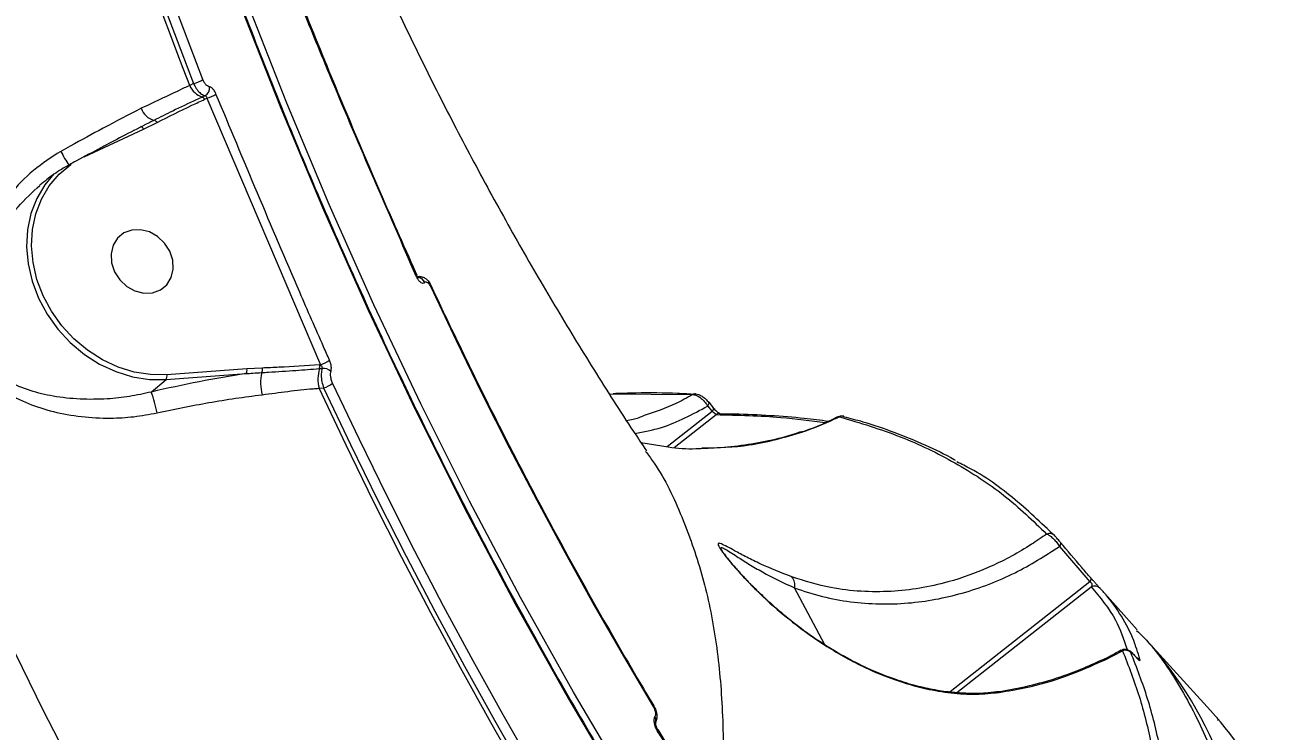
# Model space of a CAD drawing. Header units: millimetres. Extents: x -6028 to 5958, y -6064 to 4137.
# Drawn here: x 1142.1 to 1307, y 391.3 to 485.1 of the extents above; entities that cross this region are included whole.
import ezdxf

# ---------------------------------------------------------------- set-up
doc = ezdxf.new("R2010")
doc.units = ezdxf.units.MM
for name, color, linetype in [('DIKOM_ОБЪЕКТ', 7, 'Continuous'), ('DIKOM_РАЗМЕР_ЗОНА', 7, 'Continuous'), ('DIKOM_РАЗМЕР_ОБЪЕКТА', 7, 'Continuous')]:
    doc.layers.add(name, color=color, linetype=linetype)
doc.styles.add('style1', font='arial.ttf', dxfattribs={"width": 0.8})
doc.dimstyles.new('1-50', dxfattribs={"dimtxt": 300, "dimasz": 200, "dimexe": 100, "dimexo": 0, "dimgap": 100, "dimtad": 1, "dimtxsty": 'style1', "dimcen": 200, "dimclrd": 7, "dimclre": 7, "dimclrt": 7, "dimadec": 1, "dimazin": 2, "dimtfac": 1, "dimtmove": 0, "dimatfit": 2, "dimfxl": 0, "dimlwd": 25, "dimlwe": 18, "dimarcsym": 0})

# ---------------------------------------------------------------- blocks, each defined once
blk = doc.blocks.new('*D9')
at = {"layer": 'Defpoints', "color": 0, "transparency": 16777216}
for p in [(-6027.56, 1459.58), (4556.58, 1382.7), (4556.58, -5964.37)]:
    blk.add_point(p, dxfattribs=at)
at = {"layer": 'DIKOM_РАЗМЕР_ЗОНА', "color": 7, "lineweight": 18, "transparency": 16777216}
for p, q in [((-6027.56, 1459.58), (-6027.56, -6064.37)), ((4556.58, 1382.7), (4556.58, -6064.37))]:
    blk.add_line(p, q, dxfattribs=at)
at = {"layer": 'DIKOM_РАЗМЕР_ЗОНА', "color": 7, "lineweight": 25, "transparency": 16777216}
blk.add_line((-5827.56, -5964.37), (4356.58, -5964.37), dxfattribs=at)
at = {"layer": 'DIKOM_РАЗМЕР_ЗОНА', "color": 7, "transparency": 16777216}
for points in [[(-5827.56, -5931.03), (-5827.56, -5997.7), (-6027.56, -5964.37)], [(4356.58, -5931.03), (4356.58, -5997.7), (4556.58, -5964.37)]]:
    blk.add_solid(points, dxfattribs=at)
at = {"layer": 'DIKOM_РАЗМЕР_ЗОНА', "color": 7, "transparency": 16777216, "insert": (157.08, -5711.2), "char_height": 300, "attachment_point": 5, "style": 'style1'}
blk.add_mtext('10600', dxfattribs=at)
blk = doc.blocks.new('*D11')
at = {"layer": 'Defpoints', "color": 0, "transparency": 16777216}
for p in [(259.43, 2965.58), (1920.55, -3002.33), (4022.59, -3002.33)]:
    blk.add_point(p, dxfattribs=at)
at = {"layer": 'DIKOM_РАЗМЕР_ОБЪЕКТА', "color": 7, "lineweight": 18, "transparency": 16777216}
for p, q in [((259.43, 2965.58), (4122.59, 2965.58)), ((1920.55, -3002.33), (4122.59, -3002.33))]:
    blk.add_line(p, q, dxfattribs=at)
at = {"layer": 'DIKOM_РАЗМЕР_ОБЪЕКТА', "color": 7, "lineweight": 25, "transparency": 16777216}
blk.add_line((4022.59, 2765.58), (4022.59, -2802.33), dxfattribs=at)
at = {"layer": 'DIKOM_РАЗМЕР_ОБЪЕКТА', "color": 7, "transparency": 16777216}
for points in [[(3989.25, 2765.58), (4055.92, 2765.58), (4022.59, 2965.58)], [(3989.25, -2802.33), (4055.92, -2802.33), (4022.59, -3002.33)]]:
    blk.add_solid(points, dxfattribs=at)
at = {"layer": 'DIKOM_РАЗМЕР_ОБЪЕКТА', "color": 7, "transparency": 16777216, "insert": (3769.41, -24.42), "char_height": 300, "attachment_point": 5, "rotation": 90, "style": 'style1'}
blk.add_mtext('6000', dxfattribs=at)
blk = doc.blocks.new('*D12')
at = {"layer": 'Defpoints', "color": 0, "transparency": 16777216}
for p in [(3056.58, 1987.9), (-4027.97, 676.5), (3056.58, -3714.77)]:
    blk.add_point(p, dxfattribs=at)
at = {"layer": 'DIKOM_РАЗМЕР_ОБЪЕКТА', "color": 7, "lineweight": 18, "transparency": 16777216}
for p, q in [((3056.58, 1987.9), (3056.58, -3814.77)), ((-4027.97, 676.5), (-4027.97, -3814.77))]:
    blk.add_line(p, q, dxfattribs=at)
at = {"layer": 'DIKOM_РАЗМЕР_ОБЪЕКТА', "color": 7, "lineweight": 25, "transparency": 16777216}
blk.add_line((-3827.97, -3714.77), (2856.58, -3714.77), dxfattribs=at)
at = {"layer": 'DIKOM_РАЗМЕР_ОБЪЕКТА', "color": 7, "transparency": 16777216}
for points in [[(-3827.97, -3681.44), (-3827.97, -3748.11), (-4027.97, -3714.77)], [(2856.58, -3681.44), (2856.58, -3748.11), (3056.58, -3714.77)]]:
    blk.add_solid(points, dxfattribs=at)
at = {"layer": 'DIKOM_РАЗМЕР_ОБЪЕКТА', "color": 7, "transparency": 16777216, "insert": (20, -3461.6), "char_height": 300, "attachment_point": 5, "style": 'style1'}
blk.add_mtext('7100', dxfattribs=at)

msp = doc.modelspace()

# ---------------------------------------------------------------- linework, layer by layer
at = {"layer": 'DIKOM_ОБЪЕКТ', "color": 7, "linetype": 'Continuous', "lineweight": 15}
for p, q in [((1164.492, 477.273), (1163.97, 477.031)), ((1165.959, 475.188), (1166.245, 475.321)), ((1166.245, 475.321), (1181.325, 439.95)), ((1157.854, 471.232), (1159.64, 472.111)), ((1159.225, 472.392), (1158.822, 472.189)), ((1149.965, 467.561), (1157.854, 471.232)), ((1194.086, 451.867), (1194.084, 451.872)), ((1194.193, 451.666), (1194.452, 451.682)), ((1194.456, 451.653), (1194.237, 451.594)), ((1195.168, 450.879), (1195.178, 450.888)), ((1160.837, 437.998), (1171.458, 438.771)), ((1171.554, 439.409), (1160.933, 438.636)), ((1173.609, 439.517), (1171.554, 439.409)), ((1181.195, 439.436), (1181.555, 439.462)), ((1181.325, 439.95), (1181.212, 439.942)), ((1158.879, 436.335), (1160.837, 437.998)), ((1181.147, 436.827), (1181.755, 436.874)), ((1219.754, 436.087), (1230.722, 435.996)), ((1233.336, 433.733), (1227.373, 429.054)), ((1232.736, 434.469), (1233.336, 433.733)), ((1232.879, 434.966), (1233.477, 434.229)), ((1228.293, 428.987), (1233.839, 433.338)), ((1223.871, 429.626), (1227.494, 429.035)), ((1224.488, 428.458), (1224.604, 428.299)), ((1279.453, 415.842), (1283.482, 411.126)), ((1283.482, 411.126), (1264.904, 396.55)), ((1248.221, 402.86), (1244.264, 410.326)), ((1265.805, 396.467), (1283.634, 410.455)), ((1285.446, 409.607), (1289.746, 404.755)), ((1290.929, 403.451), (1299.462, 394.075)), ((1285.401, 400.752), (1287.799, 401.996)), ((1289.372, 401.391), (1289.398, 401.352)), ((1225.723, 393.266), (1225.715, 393.253)), ((1226.088, 391.498), (1226.083, 391.506))]:
    msp.add_line(p, q, dxfattribs=at)
at = {"layer": 'DIKOM_ОБЪЕКТ', "color": 7, "linetype": 'Continuous', "lineweight": 15, "flags": 128}
for points in [[(1148.369, 557.963), (1152.224, 543.673), (1156.387, 529.492), (1160.855, 515.428), (1165.625, 501.491), (1170.694, 487.689), (1176.059, 474.031), (1181.716, 460.527), (1187.661, 447.186), (1193.891, 434.016), (1200.401, 421.025), (1207.187, 408.223), (1214.245, 395.617), (1221.571, 383.217), (1229.158, 371.029), (1237.003, 359.063), (1245.1, 347.325), (1253.443, 335.824), (1262.028, 324.567), (1270.849, 313.562), (1279.9, 302.815), (1289.175, 292.334)], [(1289.643, 293.524), (1280.396, 303.974), (1271.372, 314.688), (1262.578, 325.66), (1254.019, 336.883), (1245.7, 348.35), (1237.628, 360.052), (1229.806, 371.983), (1222.242, 384.133), (1214.939, 396.497), (1207.902, 409.064), (1201.136, 421.828), (1194.646, 434.78), (1188.435, 447.91), (1182.507, 461.212), (1176.867, 474.675), (1171.519, 488.291), (1166.465, 502.052), (1161.709, 515.947), (1157.254, 529.969), (1153.104, 544.107), (1149.26, 558.354)], [(1163.97, 477.031), (1163.108, 479.259), (1162.252, 481.491), (1161.405, 483.727), (1160.565, 485.967), (1159.733, 488.21), (1158.908, 490.457), (1158.092, 492.707), (1157.282, 494.961)], [(1157.851, 495.08), (1158.655, 492.842), (1159.466, 490.607), (1160.285, 488.376), (1161.111, 486.148), (1161.945, 483.924), (1162.787, 481.703), (1163.636, 479.486), (1164.492, 477.273)], [(1165.723, 477.811), (1164.868, 480.019), (1164.021, 482.231), (1163.182, 484.447), (1162.349, 486.666), (1161.525, 488.889), (1160.708, 491.115), (1159.899, 493.345), (1159.097, 495.579)], [(1109.371, 476.213), (1114.55, 462.161), (1120.003, 448.245), (1125.73, 434.471), (1131.726, 420.847), (1137.988, 407.381), (1144.513, 394.08), (1151.297, 380.951), (1158.337, 368.002), (1165.628, 355.239), (1173.167, 342.67), (1180.949, 330.301), (1188.971, 318.14), (1197.227, 306.193), (1205.713, 294.466)], [(1159.64, 472.111), (1159.593, 472.183), (1159.541, 472.248), (1159.486, 472.303), (1159.43, 472.347), (1159.374, 472.379), (1159.32, 472.398), (1159.27, 472.402), (1159.225, 472.392)], [(1157.854, 471.232), (1157.803, 471.313), (1157.747, 471.385), (1157.687, 471.445), (1157.626, 471.49), (1157.566, 471.518), (1157.509, 471.529), (1157.458, 471.522), (1157.445, 471.517)], [(1145.945, 465.287), (1144.753, 463.855), (1143.677, 462.033), (1142.903, 460.024), (1142.448, 457.872), (1142.322, 455.624), (1142.528, 453.33), (1143.061, 451.039), (1143.909, 448.802), (1145.054, 446.668), (1146.471, 444.683), (1148.128, 442.892), (1149.991, 441.332), (1152.017, 440.039), (1154.162, 439.041), (1156.379, 438.359), (1158.621, 438.009), (1160.837, 437.998)], [(1160.933, 438.636), (1158.784, 438.647), (1156.611, 438.987), (1154.46, 439.648), (1152.38, 440.616), (1150.416, 441.869), (1148.61, 443.382), (1147.002, 445.119), (1145.628, 447.043), (1144.518, 449.113), (1143.696, 451.282), (1143.179, 453.503), (1142.98, 455.728), (1143.102, 457.908), (1143.543, 459.995), (1144.293, 461.943), (1145.336, 463.71), (1146.65, 465.257), (1148.204, 466.55), (1148.237, 466.573)], [(1161.327, 455.023), (1160.64, 456.099), (1159.712, 456.977), (1158.618, 457.588), (1157.447, 457.88), (1156.294, 457.832), (1155.251, 457.445), (1154.405, 456.753), (1153.822, 455.81), (1153.551, 454.694), (1153.613, 453.494), (1154.003, 452.308), (1154.69, 451.232), (1155.618, 450.354), (1156.712, 449.743), (1157.883, 449.45), (1159.037, 449.499), (1160.079, 449.886), (1160.926, 450.578), (1161.508, 451.521), (1161.779, 452.637), (1161.717, 453.837), (1161.327, 455.023)], [(1195.918, 450.363), (1199.324, 443.178), (1202.815, 436.049), (1206.393, 428.975), (1210.054, 421.959), (1213.8, 415.002), (1217.628, 408.105), (1221.539, 401.269), (1225.532, 394.497)], [(1213.797, 379.303), (1209.641, 386.36), (1205.569, 393.483), (1201.582, 400.668), (1197.68, 407.917), (1193.865, 415.225), (1190.138, 422.593), (1186.498, 430.019), (1182.947, 437.502)], [(1212.222, 378.205), (1208.034, 385.312), (1203.932, 392.485), (1199.915, 399.723), (1195.985, 407.024), (1192.142, 414.386), (1188.388, 421.808), (1184.723, 429.289), (1181.147, 436.827)], [(1181.755, 436.874), (1185.314, 429.375), (1188.962, 421.932), (1192.698, 414.548), (1196.521, 407.222), (1200.431, 399.958), (1204.427, 392.756), (1208.509, 385.618), (1212.674, 378.545)], [(1232.736, 434.469), (1232.809, 434.577), (1232.863, 434.678), (1232.897, 434.77), (1232.91, 434.85), (1232.902, 434.917), (1232.876, 434.965)], [(1233.336, 433.733), (1233.409, 433.841), (1233.463, 433.942), (1233.497, 434.034), (1233.51, 434.115), (1233.501, 434.182), (1233.48, 434.225)], [(1245.184, 431.028), (1245.191, 431.03), (1245.35, 431.031)], [(1279.453, 415.842), (1279.508, 415.925), (1279.553, 416.005), (1279.587, 416.08), (1279.609, 416.15), (1279.62, 416.213), (1279.618, 416.268), (1279.605, 416.315), (1279.58, 416.353)], [(1283.482, 411.126), (1283.536, 411.21), (1283.579, 411.292), (1283.612, 411.369), (1283.633, 411.44), (1283.642, 411.504), (1283.64, 411.561), (1283.626, 411.609), (1283.6, 411.648)], [(1285.088, 400.776), (1285.212, 400.801), (1285.401, 400.752)], [(1271.089, 396.561), (1271.22, 396.556), (1271.412, 396.456)], [(1225.532, 394.497), (1225.571, 394.566), (1225.587, 394.623), (1225.577, 394.667), (1225.577, 394.668)]]:
    msp.add_lwpolyline(points, dxfattribs=at)
at = {"layer": 'DIKOM_ОБЪЕКТ', "color": 7, "linetype": 'Continuous', "lineweight": 15}
for centre, radius, start, end in [((1166.515, 478.097), 2.759, 202.73992, 251.3363), ((1163.226, 481.848), 4.747, 285.47512, 301.74127), ((1165.521, 476.641), 1.098, 297.96765, 9.89481), ((1165.465, 474.97), 0.54, 23.79854, 71.94176), ((1165.137, 479.286), 4.117, 285.60396, 304.42809), ((1159.854, 474.731), 2.422, 197.59804, 254.95192), ((1158.416, 474.018), 12.898, 206.44865, 215.80105), ((1193.949, 451.874), 0.138, 296.6577, 356.90102), ((1194.174, 450.45), 1.095, 23.60172, 84.51079), ((1194.157, 450.434), 1.105, 23.7852, 78.43195), ((1195.841, 450.484), 0.143, 302.47197, 4.27695), ((1179.961, 444.232), 4.493, 287.67414, 304.92675), ((1170.846, 439.189), 0.742, 325.64207, 17.21813), ((1179.783, 437.567), 6.397, 167.85786, 194.41304), ((1172.767, 439.321), 0.865, 331.85081, 13.1183), ((1186.014, 438.042), 5.016, 163.8674, 194.01977), ((1180.248, 439.72), 0.989, 343.30324, 12.99739), ((1181.727, 438.08), 1.392, 43.95758, 97.10918), ((1160.224, 438.417), 0.742, 325.64654, 17.20514), ((1180.556, 440.595), 3.909, 287.85193, 307.7015), ((1139.184, 429.437), 20.867, 11.42343, 19.30314), ((1231.081, 435.269), 0.811, 87.28806, 116.28856), ((1234.3, 432.643), 0.834, 91.23151, 123.56538), ((1250.586, 432.278), 0.865, 76.64235, 115.3534), ((1278.104, 416.623), 0.937, 40.97413, 113.60536), ((1242.644, 410.712), 1.665, 346.5911, 40.46972), ((1284.112, 409.604), 0.977, 41.78504, 119.36997), ((1251.783, 368.18), 52.692, 19.99833, 42.01857), ((1288.166, 401.078), 0.989, 41.67603, 111.82626), ((1289.375, 400.113), 0.979, 39.79904, 69.31813), ((1225.055, 392.789), 0.807, 327.79587, 35.13703), ((1225.059, 392.801), 0.811, 329.17392, 34.99746), ((1261.201, 359.439), 51.61, 24.26962, 42.15318), ((1225.908, 391.444), 0.188, 317.35965, 16.65598)]:
    msp.add_arc(centre, radius, start, end, dxfattribs=at)
for points, knots in [([(1190.276, 583.54), (1189.66, 582.965), (1188.001, 581.416), (1184.276, 578.646), (1178.811, 575.171), (1172.063, 571.382), (1164.024, 567.285), (1154.684, 562.885), (1144.25, 558.278), (1132.785, 553.487), (1120.37, 548.535), (1106.804, 543.342), (1092.084, 537.915), (1076.234, 532.268), (1059.604, 526.525), (1042.269, 520.708), (1024.318, 514.841), (1005.459, 508.828), (985.719, 502.683), (965.147, 496.426), (944.441, 490.267), (923.706, 484.228), (903.037, 478.327), (881.849, 472.395), (860.189, 466.45), (838.119, 460.511), (815.819, 454.628), (793.355, 448.821), (770.794, 443.109), (748.064, 437.473), (725.239, 431.938), (702.396, 426.525), (680.039, 421.354), (658.233, 416.436), (637.029, 411.779), (616.084, 407.306), (595.479, 403.039), (575.312, 399.006), (557.127, 395.496), (545.964, 393.44), (541.027, 392.531)], [0, 0, 0, 0, 0.0156514, 0.0421675, 0.0687038, 0.0952199, 0.1225058, 0.1498145, 0.1771004, 0.2036165, 0.2301531, 0.2566691, 0.2839551, 0.3112635, 0.3385498, 0.3650657, 0.391602, 0.4181181, 0.4454042, 0.4727126, 0.4999987, 0.52556, 0.5511396, 0.5767009, 0.6029495, 0.629218, 0.6554667, 0.6819827, 0.7085192, 0.7350352, 0.7623215, 0.7896299, 0.8169161, 0.8434322, 0.8699686, 0.8964847, 0.9237709, 0.9510795, 0.9783657, 1, 1, 1, 1]), ([(445.28, 376.014), (447.721, 376.282), (454.298, 377.004), (465.869, 378.453), (480.197, 380.437), (495.628, 382.764), (512.135, 385.436), (529.693, 388.454), (547.912, 391.75), (566.715, 395.306), (586.012, 399.1), (606.118, 403.193), (626.997, 407.583), (648.594, 412.263), (670.433, 417.13), (692.432, 422.161), (714.511, 427.334), (737.029, 432.731), (759.925, 438.345), (783.126, 444.16), (805.851, 449.979), (828.029, 455.775), (849.602, 461.523), (871.189, 467.388), (892.721, 473.355), (914.126, 479.406), (935.222, 485.491), (955.936, 491.593), (976.204, 497.691), (996.083, 503.807), (1015.487, 509.918), (1034.335, 516.003), (1052.213, 521.928), (1069.081, 527.676), (1084.924, 533.236), (1100, 538.697), (1114.227, 544.037), (1127.508, 549.229), (1138.916, 553.88), (1145.47, 556.711), (1148.369, 557.963)], [0, 0, 0, 0, 0.0156514, 0.0421677, 0.0687038, 0.0952198, 0.1225063, 0.1498144, 0.1771006, 0.2036165, 0.2301531, 0.256669, 0.2839553, 0.3112636, 0.3385498, 0.3650657, 0.3916021, 0.4181181, 0.4454043, 0.4727127, 0.4999989, 0.5255601, 0.5511397, 0.5767009, 0.6029496, 0.629218, 0.6554668, 0.6819828, 0.7085191, 0.7350353, 0.7623214, 0.7896301, 0.8169162, 0.8434321, 0.8699687, 0.8964848, 0.9237712, 0.9510795, 0.9783656, 1, 1, 1, 1]), ([(541.859, 391.79), (546.784, 392.696), (557.818, 394.728), (575.759, 398.191), (595.589, 402.156), (616.063, 406.391), (637.069, 410.871), (658.511, 415.576), (680.329, 420.494), (702.491, 425.621), (724.955, 430.943), (747.648, 436.442), (770.463, 442.094), (793.296, 447.871), (815.794, 453.684), (837.921, 459.521), (859.65, 465.368), (881.198, 471.28), (902.473, 477.231), (923.382, 483.196), (944.123, 489.235), (964.636, 495.336), (984.871, 501.491), (1004.518, 507.602), (1023.484, 513.643), (1041.68, 519.585), (1059.043, 525.408), (1075.525, 531.1), (1091.12, 536.655), (1105.779, 542.055), (1119.458, 547.28), (1132.018, 552.291), (1141.219, 556.105), (1145.926, 558.183), (1147.191, 558.741)], [0, 0, 0, 0, 0.0259803, 0.0582076, 0.0905364, 0.1229169, 0.1552971, 0.187626, 0.219853, 0.2520802, 0.2844089, 0.3167894, 0.3491698, 0.3814985, 0.4137257, 0.4447649, 0.475895, 0.5070713, 0.5382474, 0.5693774, 0.6004167, 0.6326438, 0.6649724, 0.6973528, 0.7297333, 0.762062, 0.794289, 0.8265159, 0.8588444, 0.8912248, 0.9236051, 0.955934, 0.9881612, 1, 1, 1, 1]), ([(1148.477, 558.035), (1149.075, 555.749), (1150.81, 549.115), (1153.877, 538.197), (1157.761, 525.32), (1161.901, 512.544), (1166.29, 499.873), (1170.927, 487.316), (1175.809, 474.88), (1180.933, 462.57), (1186.297, 450.395), (1191.898, 438.359), (1197.732, 426.471), (1203.797, 414.735), (1210.089, 403.16), (1216.605, 391.751), (1223.341, 380.514), (1230.294, 369.455), (1237.459, 358.581), (1244.833, 347.897), (1252.413, 337.409), (1260.193, 327.123), (1268.169, 317.044), (1276.339, 307.18), (1283.364, 299.056), (1287.689, 294.253), (1289.177, 292.602)], [0, 0, 0, 0, 0.022819, 0.0662014, 0.1095847, 0.152968, 0.1963512, 0.2397344, 0.2831176, 0.3265011, 0.3698846, 0.413268, 0.4566514, 0.5000349, 0.5434187, 0.5868026, 0.6301863, 0.6735702, 0.7169543, 0.7603385, 0.8037226, 0.8471072, 0.8904919, 0.9338769, 0.9772618, 1, 1, 1, 1]), ([(1180.122, 512.955), (1180.299, 512.51), (1181.766, 508.816), (1184.692, 502.007), (1188.905, 492.548), (1193.302, 483.256), (1197.856, 474.12), (1202.568, 465.15), (1207.43, 456.354), (1212.437, 447.732), (1217.592, 439.309), (1221.651, 432.908), (1224.029, 429.386), (1224.603, 428.536)], [0, 0, 0, 0, 0.01446557, 0.11987507, 0.22534341, 0.33087974, 0.43649436, 0.54219981, 0.64800955, 0.75393781, 0.86000077, 0.96621765, 1, 1, 1, 1]), ([(1179.109, 486.77), (1179.356, 486.163), (1180.592, 483.131), (1185.419, 471.415), (1190.241, 460.38), (1194.01, 451.751)], [0, 0, 0, 0, 0.0517087, 0.2585536, 1, 1, 1, 1]), ([(1179.214, 486.902), (1180.786, 483.043), (1184.61, 473.65), (1189.594, 461.979), (1193.083, 454.196), (1194.119, 451.883)], [0, 0, 0, 0, 0.32901, 0.80060687, 1, 1, 1, 1]), ([(1163.97, 477.031), (1163.729, 476.917), (1161.686, 475.95), (1159.486, 474.913), (1157.545, 473.999)], [0, 0, 0, 0, 0.1178654, 1, 1, 1, 1]), ([(1164.492, 477.273), (1164.54, 477.171), (1164.706, 476.819), (1165.06, 476.298), (1165.554, 475.824), (1165.875, 475.722), (1166.036, 475.671)], [0, 0, 0, 0, 0.1209542, 0.4144251, 0.7069108, 1, 1, 1, 1]), ([(1166.602, 476.83), (1166.508, 476.861), (1166.318, 476.923), (1166.035, 477.214), (1165.838, 477.533), (1165.749, 477.748), (1165.723, 477.811)], [0, 0, 0, 0, 0.2928159, 0.5850626, 0.8788043, 1, 1, 1, 1]), ([(1167.465, 475.89), (1167.444, 475.938), (1167.358, 476.138), (1167.169, 476.445), (1166.887, 476.736), (1166.697, 476.798), (1166.602, 476.83)], [0, 0, 0, 0, 0.0963383, 0.3984895, 0.6991226, 1, 1, 1, 1]), ([(1165.632, 475.483), (1165.371, 475.361), (1164.068, 474.753), (1161.928, 473.744), (1160.054, 472.807), (1159.225, 472.392)], [0, 0, 0, 0, 0.1222818, 0.6114275, 1, 1, 1, 1]), ([(1159.64, 472.111), (1161.179, 472.882), (1163.273, 473.93), (1165.397, 474.924), (1165.959, 475.188)], [0, 0, 0, 0, 0.7353204, 1, 1, 1, 1]), ([(1166.036, 475.671), (1166.002, 475.655), (1165.868, 475.593), (1165.733, 475.53), (1165.632, 475.483)], [0, 0, 0, 0, 0.250125, 1, 1, 1, 1]), ([(1166.036, 475.671), (1166.064, 475.659), (1166.121, 475.634), (1166.19, 475.524), (1166.228, 475.411), (1166.242, 475.339), (1166.245, 475.321)], [0, 0, 0, 0, 0.292815, 0.5921443, 0.9005086, 1, 1, 1, 1]), ([(1182.534, 440.548), (1182.268, 441.149), (1180.941, 444.153), (1175.797, 455.896), (1171.127, 467.103), (1167.465, 475.89)], [0, 0, 0, 0, 0.0512269, 0.2561284, 1, 1, 1, 1]), ([(1157.545, 473.999), (1155.867, 473.128), (1152.767, 471.518), (1149.159, 469.55), (1147.284, 468.505), (1146.868, 468.273)], [0, 0, 0, 0, 0.4786852, 0.8843747, 1, 1, 1, 1]), ([(1158.824, 472.185), (1158.717, 472.132), (1157.589, 471.572), (1155.495, 470.496), (1153.496, 469.443), (1152.559, 468.95)], [0, 0, 0, 0, 0.0526609, 0.555727, 1, 1, 1, 1]), ([(1152.559, 468.95), (1152.429, 468.882), (1151.231, 468.253), (1149.688, 467.422), (1148.284, 466.647), (1147.957, 466.467)], [0, 0, 0, 0, 0.0850365, 0.786879, 1, 1, 1, 1]), ([(1146.868, 468.273), (1145.62, 467.47), (1143.121, 465.862), (1140.981, 463.619), (1139.115, 461.36), (1137.504, 459.072), (1135.779, 455.725), (1134.581, 452.422), (1133.975, 449.612), (1133.784, 447.153), (1133.899, 444.673), (1134.612, 441.818), (1136.126, 439.329), (1137.836, 437.591), (1139.867, 436.08), (1142.532, 434.726), (1145.92, 433.649), (1149.575, 432.992), (1153.17, 432.814), (1156.552, 432.991), (1158.61, 433.377), (1159.638, 433.57)], [0, 0, 0, 0, 0.0726907, 0.1455241, 0.151132, 0.2173305, 0.2835413, 0.3377157, 0.3918169, 0.4254877, 0.4591099, 0.5134514, 0.5679365, 0.6044946, 0.6411227, 0.7029644, 0.7649126, 0.8309023, 0.8968726, 0.9484532, 1, 1, 1, 1]), ([(1147.954, 466.48), (1147.273, 466.083), (1145.91, 465.288), (1144.694, 464.283), (1144.085, 463.78)], [0, 0, 0, 0, 0.4990745, 1, 1, 1, 1]), ([(1158.879, 436.335), (1157.911, 436.119), (1155.959, 435.683), (1152.777, 435.36), (1149.376, 435.329), (1145.951, 435.696), (1142.752, 436.455), (1140.257, 437.476), (1138.339, 438.706), (1136.764, 440.136), (1135.373, 442.302), (1134.803, 444.846), (1134.795, 447.048), (1135.079, 449.27), (1135.776, 451.82), (1137.038, 454.831), (1138.812, 457.897), (1141.139, 461.027), (1143.092, 462.837), (1144.095, 463.766)], [0, 0, 0, 0, 0.0571693, 0.1152839, 0.1882889, 0.2626029, 0.3296068, 0.3979611, 0.4358951, 0.4747637, 0.5299903, 0.5851402, 0.6200149, 0.6557775, 0.7142235, 0.7738541, 0.8470264, 0.9214628, 1, 1, 1, 1]), ([(1194.087, 451.873), (1194.095, 451.852), (1194.135, 451.753), (1194.219, 451.613), (1194.308, 451.492), (1194.363, 451.44), (1194.36, 451.443), (1194.358, 451.444)], [0, 0, 0, 0, 0.0823491, 0.3856301, 0.6512548, 0.8688962, 1, 1, 1, 1]), ([(1194.01, 451.751), (1194.086, 451.601), (1194.236, 451.301), (1194.518, 450.974), (1194.797, 450.794), (1195.021, 450.775), (1195.127, 450.85), (1195.168, 450.879)], [0, 0, 0, 0, 0.21825574, 0.43674709, 0.65301264, 0.86582262, 1, 1, 1, 1]), ([(1194.418, 451.652), (1194.429, 451.654), (1194.584, 451.691), (1194.892, 451.608), (1195.291, 451.417), (1195.66, 451.057), (1195.891, 450.724), (1195.979, 450.503), (1195.983, 450.493)], [0, 0, 0, 0, 0.0162039, 0.2294987, 0.4345449, 0.6747533, 0.9858413, 1, 1, 1, 1]), ([(1195.178, 450.888), (1195.184, 450.894), (1195.231, 450.934), (1195.337, 450.966), (1195.488, 450.914), (1195.643, 450.79), (1195.788, 450.616), (1195.878, 450.441), (1195.918, 450.363)], [0, 0, 0, 0, 0.03391465, 0.25224318, 0.47055319, 0.5979479, 0.81931526, 1, 1, 1, 1]), ([(1195.984, 450.495), (1196.96, 448.418), (1199.794, 442.394), (1204.663, 432.533), (1210.664, 420.969), (1216.897, 409.568), (1221.909, 400.83), (1224.845, 395.897), (1225.577, 394.668)], [0, 0, 0, 0, 0.1082685, 0.3141105, 0.5199553, 0.7258011, 0.9316483, 1, 1, 1, 1]), ([(1182.73, 439.047), (1182.735, 439.068), (1182.772, 439.216), (1182.792, 439.545), (1182.722, 440.056), (1182.596, 440.384), (1182.534, 440.548)], [0, 0, 0, 0, 0.0522873, 0.3650399, 0.682716, 1, 1, 1, 1]), ([(1171.458, 438.771), (1169.389, 438.435), (1165.206, 437.757), (1161.003, 436.813), (1158.879, 436.335)], [0, 0, 0, 0, 0.494764, 1, 1, 1, 1]), ([(1171.458, 438.771), (1171.762, 438.796), (1172.451, 438.852), (1173.143, 438.891), (1173.53, 438.913)], [0, 0, 0, 0, 0.4403365, 1, 1, 1, 1]), ([(1173.53, 438.913), (1173.834, 438.93), (1175.355, 439.016), (1177.916, 439.197), (1180.154, 439.36), (1181.195, 439.436)], [0, 0, 0, 0, 0.1178965, 0.5894784, 1, 1, 1, 1]), ([(1181.212, 439.942), (1179.419, 439.822), (1176.891, 439.651), (1174.349, 439.547), (1173.609, 439.517)], [0, 0, 0, 0, 0.708832, 1, 1, 1, 1]), ([(1181.325, 439.95), (1181.369, 439.898), (1181.455, 439.795), (1181.536, 439.63), (1181.559, 439.519), (1181.556, 439.469), (1181.555, 439.462)], [0, 0, 0, 0, 0.3345031, 0.6548764, 0.9517376, 1, 1, 1, 1]), ([(1181.555, 439.462), (1181.54, 439.405), (1181.467, 439.134), (1181.417, 438.551), (1181.495, 437.692), (1181.668, 437.146), (1181.755, 436.874)], [0, 0, 0, 0, 0.0813596, 0.3857941, 0.6937316, 1, 1, 1, 1]), ([(1182.947, 437.502), (1182.881, 437.664), (1182.75, 437.988), (1182.67, 438.501), (1182.683, 438.85), (1182.722, 439.012), (1182.73, 439.047)], [0, 0, 0, 0, 0.3077363, 0.6158318, 0.9190169, 1, 1, 1, 1]), ([(1159.638, 433.57), (1161.933, 434.047), (1166.59, 435.016), (1171.249, 435.688), (1173.574, 435.973), (1173.588, 435.975)], [0, 0, 0, 0, 0.49139846, 0.99707286, 1, 1, 1, 1]), ([(1173.588, 435.975), (1174.732, 436.126), (1177.029, 436.43), (1179.519, 436.716), (1180.88, 436.809), (1181.147, 436.827)], [0, 0, 0, 0, 0.4438945, 0.8911022, 1, 1, 1, 1]), ([(1220.171, 436.145), (1221.189, 436.181), (1224.112, 436.282), (1227.752, 436.247), (1230.304, 436.094), (1231.094, 436.047)], [0, 0, 0, 0, 0.26963215, 0.77378227, 1, 1, 1, 1]), ([(1230.722, 435.996), (1229.993, 435.579), (1227.944, 434.407), (1225.735, 433.686), (1224.312, 433.222)], [0, 0, 0, 0, 0.35569339, 1, 1, 1, 1]), ([(1230.722, 435.996), (1230.857, 435.984), (1231.127, 435.962), (1231.619, 435.697), (1232.104, 435.296), (1232.485, 434.86), (1232.668, 434.574), (1232.736, 434.469)], [0, 0, 0, 0, 0.2193477, 0.4388292, 0.6560352, 0.87331, 1, 1, 1, 1]), ([(1231.118, 436.068), (1231.139, 436.07), (1231.282, 436.088), (1231.576, 435.984), (1231.999, 435.786), (1232.476, 435.416), (1232.743, 435.112), (1232.874, 434.964)], [0, 0, 0, 0, 0.0301013, 0.2051437, 0.4564195, 0.7347224, 1, 1, 1, 1]), ([(1223.068, 430.821), (1224.256, 431.051), (1227.639, 431.71), (1230.73, 433.383), (1232.736, 434.469)], [0, 0, 0, 0, 0.3508524, 1, 1, 1, 1]), ([(1233.336, 433.733), (1233.376, 433.71), (1233.447, 433.67), (1233.538, 433.61), (1233.618, 433.555), (1233.671, 433.515), (1233.736, 433.461), (1233.773, 433.427), (1233.82, 433.376), (1233.83, 433.355), (1233.839, 433.338)], [0, 0, 0, 0, 0.17932623, 0.31919296, 0.36906636, 0.51650525, 0.55644382, 0.71647024, 0.76555443, 1, 1, 1, 1]), ([(1233.482, 434.227), (1233.514, 434.187), (1233.608, 434.07), (1233.811, 433.871), (1234.04, 433.679), (1234.231, 433.55), (1234.353, 433.484), (1234.407, 433.465), (1234.398, 433.467), (1234.396, 433.468)], [0, 0, 0, 0, 0.1111541, 0.3291204, 0.5216362, 0.6925177, 0.8425823, 0.9661051, 1, 1, 1, 1]), ([(1224.312, 433.222), (1223.825, 433.003), (1223.07, 432.663), (1222.256, 432.562), (1221.967, 432.526)], [0, 0, 0, 0, 0.64497079, 1, 1, 1, 1]), ([(1233.839, 433.338), (1236.781, 433.264), (1241.97, 433.134), (1246.42, 432.534), (1248.347, 432.273)], [0, 0, 0, 0, 0.5668938, 1, 1, 1, 1]), ([(1234.282, 433.46), (1234.94, 433.457), (1237.282, 433.446), (1241.047, 433.254), (1245.233, 432.939), (1247.703, 432.611), (1248.761, 432.47)], [0, 0, 0, 0, 0.12447433, 0.44248386, 0.76122701, 1, 1, 1, 1]), ([(1245.177, 431.028), (1245.229, 431.045), (1246.186, 431.349), (1247.811, 431.985), (1249.334, 432.732), (1250.019, 433.068)], [0, 0, 0, 0, 0.0311062, 0.5640341, 1, 1, 1, 1]), ([(1245.35, 431.031), (1246.782, 431.566), (1248.433, 432.183), (1250.006, 432.957), (1250.216, 433.06)], [0, 0, 0, 0, 0.86663497, 1, 1, 1, 1]), ([(1250.04, 433.027), (1250.053, 433.042), (1250.091, 433.083), (1250.166, 433.069), (1250.216, 433.06)], [0, 0, 0, 0, 0.3455418, 1, 1, 1, 1]), ([(1250.103, 433.063), (1250.161, 433.09), (1250.314, 433.158), (1250.566, 433.166), (1250.73, 433.127), (1250.801, 433.111)], [0, 0, 0, 0, 0.2595592, 0.6802415, 1, 1, 1, 1]), ([(1250.216, 433.06), (1252.957, 432.23), (1258.439, 430.57), (1265.678, 427.028), (1272.237, 422.778), (1275.898, 419.247), (1277.729, 417.482)], [0, 0, 0, 0, 0.2486155, 0.4972295, 0.7486138, 1, 1, 1, 1]), ([(1250.778, 433.083), (1251.628, 432.861), (1253.981, 432.245), (1257.61, 430.99), (1261.644, 429.31), (1264.296, 428.073), (1265.542, 427.338), (1265.592, 427.308)], [0, 0, 0, 0, 0.1569898, 0.4348103, 0.7121823, 0.9885727, 1, 1, 1, 1]), ([(1231.937, 428.937), (1232.469, 428.932), (1234.222, 428.914), (1237.199, 429.212), (1240.83, 429.85), (1243.491, 430.493), (1244.907, 431.008), (1245.157, 431.099)], [0, 0, 0, 0, 0.1190109, 0.3928786, 0.6672291, 0.9412329, 1, 1, 1, 1]), ([(1232.027, 428.875), (1234.108, 428.936), (1238.619, 429.068), (1242.993, 430.344), (1245.35, 431.031)], [0, 0, 0, 0, 0.461082, 1, 1, 1, 1]), ([(1227.494, 429.035), (1228.715, 428.898), (1230.225, 428.729), (1231.737, 428.851), (1232.027, 428.875)], [0, 0, 0, 0, 0.808044, 1, 1, 1, 1]), ([(1224.604, 428.299), (1224.951, 427.832), (1226.847, 425.283), (1229.343, 419.954), (1232.067, 412.337), (1233.838, 404.092), (1234.745, 395.095), (1234.885, 386.689), (1234.346, 381.001), (1234.14, 378.828)], [0, 0, 0, 0, 0.0394685, 0.2157458, 0.3839325, 0.5522396, 0.7204256, 0.8931483, 1, 1, 1, 1]), ([(1278.812, 417.237), (1276.983, 418.97), (1273.326, 422.436), (1268.871, 425.61), (1266.121, 426.908), (1265.805, 427.057)], [0, 0, 0, 0, 0.46953788, 0.93907486, 1, 1, 1, 1]), ([(1277.729, 417.482), (1277.062, 417.02), (1274.697, 415.381), (1270.379, 413.055), (1265.37, 411.221), (1260.897, 410.232), (1257.046, 409.798), (1253.099, 409.814), (1248.686, 410.313), (1245.633, 411.259), (1243.911, 411.793)], [0, 0, 0, 0, 0.0672693, 0.2386075, 0.4121749, 0.5212159, 0.6302436, 0.7425237, 0.8547808, 1, 1, 1, 1]), ([(1277.729, 417.482), (1277.848, 417.431), (1278.086, 417.331), (1278.536, 416.965), (1278.98, 416.496), (1279.283, 416.101), (1279.424, 415.887), (1279.453, 415.842)], [0, 0, 0, 0, 0.2435279, 0.4875617, 0.7197819, 0.9418332, 1, 1, 1, 1]), ([(1279.58, 416.353), (1279.543, 416.397), (1279.45, 416.508), (1279.278, 416.71), (1279.089, 416.929), (1278.917, 417.124), (1278.849, 417.197), (1278.812, 417.237)], [0, 0, 0, 0, 0.120779, 0.307567, 0.5229799, 0.7375106, 1, 1, 1, 1]), ([(1243.911, 411.793), (1242.479, 412.354), (1240.31, 413.205), (1237.884, 414.418), (1236.403, 415.209), (1235.277, 415.827), (1234.485, 416.226), (1234.034, 416.311), (1234.185, 415.81), (1234.838, 414.865), (1235.701, 413.782), (1236.841, 412.463), (1238.288, 410.914), (1240.654, 408.587), (1243.987, 405.698), (1248.507, 402.474), (1253.085, 399.922), (1257.537, 398.071), (1261.386, 396.951), (1265.044, 396.34), (1268.344, 396.145), (1270.411, 396.355), (1271.412, 396.456)], [0, 0, 0, 0, 0.0866953, 0.131401, 0.1760747, 0.208198, 0.2409032, 0.274421, 0.3082514, 0.3377444, 0.3650523, 0.3930367, 0.432878, 0.4727616, 0.554545, 0.6396942, 0.7264117, 0.7889972, 0.8528482, 0.9020911, 0.9525887, 1, 1, 1, 1]), ([(1234.62, 415.304), (1234.552, 415.457), (1234.47, 415.641), (1234.585, 415.723), (1234.924, 415.586), (1235.682, 415.112), (1236.75, 414.414), (1238.182, 413.509), (1240.619, 412.059), (1242.797, 411.023), (1244.264, 410.326)], [0, 0, 0, 0, 0.0807247, 0.0972289, 0.2004615, 0.2970263, 0.3956898, 0.5444335, 0.6933104, 1, 1, 1, 1]), ([(1244.264, 410.326), (1245.494, 409.92), (1247.953, 409.108), (1251.726, 408.429), (1255.53, 408.138), (1259.302, 408.262), (1262.978, 408.758), (1266.57, 409.598), (1270.098, 410.786), (1274.485, 412.679), (1277.509, 414.604), (1279.453, 415.842)], [0, 0, 0, 0, 0.10064948, 0.20131645, 0.30524402, 0.40918341, 0.50963807, 0.61009908, 0.7126664, 0.81524009, 1, 1, 1, 1]), ([(1283.6, 411.648), (1283.196, 412.114), (1281.848, 413.671), (1280.514, 415.249), (1279.58, 416.353)], [0, 0, 0, 0, 0.2996343, 1, 1, 1, 1]), ([(1234.659, 415.231), (1234.646, 415.249), (1234.621, 415.286), (1234.62, 415.298), (1234.62, 415.304)], [0, 0, 0, 0, 0.4682141, 1, 1, 1, 1]), ([(1234.662, 415.234), (1234.663, 415.232), (1234.671, 415.218), (1234.803, 415), (1235.123, 414.564), (1235.66, 413.882), (1236.252, 413.172), (1236.744, 412.635), (1236.908, 412.456)], [0, 0, 0, 0, 0.0243435, 0.1697995, 0.3487106, 0.5483125, 0.8498323, 1, 1, 1, 1]), ([(1236.908, 412.456), (1237.096, 412.247), (1237.679, 411.599), (1238.883, 410.371), (1240.633, 408.688), (1242.835, 406.76), (1245.493, 404.674), (1248.439, 402.656), (1251.511, 400.861), (1254.579, 399.366), (1257.53, 398.21), (1260.291, 397.369), (1262.839, 396.806), (1265.238, 396.47), (1267.491, 396.34), (1269.453, 396.366), (1270.597, 396.518), (1271.086, 396.583)], [0, 0, 0, 0, 0.0252021, 0.0781399, 0.1406787, 0.2196031, 0.3089345, 0.4030735, 0.4923307, 0.5768328, 0.6572161, 0.7265307, 0.7896314, 0.8495941, 0.9062081, 0.9598781, 1, 1, 1, 1]), ([(1283.482, 411.126), (1283.513, 411.109), (1283.566, 411.081), (1283.634, 411.019), (1283.681, 410.958), (1283.717, 410.888), (1283.745, 410.78), (1283.735, 410.617), (1283.673, 410.519), (1283.634, 410.455)], [0, 0, 0, 0, 0.1045017, 0.1741123, 0.2298045, 0.30484, 0.3967436, 0.6086825, 1, 1, 1, 1]), ([(1284.841, 410.255), (1284.783, 410.317), (1284.688, 410.419), (1284.402, 410.737), (1284.107, 411.068), (1283.823, 411.391), (1283.666, 411.571), (1283.6, 411.648)], [0, 0, 0, 0, 0.30389415, 0.5023291, 0.70170915, 0.87330665, 1, 1, 1, 1]), ([(1283.634, 410.455), (1284.827, 409.048), (1286.939, 406.557), (1287.972, 403.493), (1288.421, 402.161)], [0, 0, 0, 0, 0.5650954, 1, 1, 1, 1]), ([(1289.57, 402.509), (1289.526, 402.646), (1289.107, 403.945), (1287.96, 406.221), (1286.33, 408.615), (1285.169, 409.893), (1284.841, 410.255)], [0, 0, 0, 0, 0.0470562, 0.4450888, 0.8431188, 1, 1, 1, 1]), ([(1289.677, 404.691), (1289.998, 404.38), (1292.234, 402.208), (1295.512, 397.275), (1299.401, 389.83), (1302.196, 381.363), (1303.877, 372.555), (1304.584, 363.544), (1304.493, 354.485), (1303.643, 344.851), (1302.023, 334.66), (1299.655, 324.026), (1296.555, 313.001), (1293.193, 302.838), (1290.67, 296.22), (1289.643, 293.524)], [0, 0, 0, 0, 0.0152977, 0.1067507, 0.2008599, 0.2950462, 0.3891558, 0.4687488, 0.5484348, 0.6281213, 0.7085624, 0.7890035, 0.8674194, 0.9460128, 1, 1, 1, 1]), ([(1290.127, 400.739), (1290.087, 400.888), (1289.927, 401.491), (1289.723, 402.072), (1289.57, 402.509)], [0, 0, 0, 0, 0.2466858, 1, 1, 1, 1]), ([(1271.1, 396.558), (1271.166, 396.566), (1272.466, 396.718), (1274.993, 397.215), (1278.654, 398.195), (1282.035, 399.38), (1284.143, 400.362), (1285.079, 400.799)], [0, 0, 0, 0, 0.0136957, 0.2700875, 0.5288738, 0.7908216, 1, 1, 1, 1]), ([(1271.412, 396.456), (1272.618, 396.657), (1275.61, 397.156), (1280.326, 398.506), (1283.703, 400.001), (1285.401, 400.752)], [0, 0, 0, 0, 0.2512746, 0.6234732, 1, 1, 1, 1]), ([(1285.101, 400.768), (1285.366, 400.895), (1286.219, 401.304), (1287.046, 401.782), (1287.617, 402.112)], [0, 0, 0, 0, 0.3104223, 1, 1, 1, 1]), ([(1287.638, 402.072), (1287.72, 402.114), (1287.89, 402.2), (1288.168, 402.215), (1288.417, 402.171), (1288.617, 402.086), (1288.778, 401.983), (1288.983, 401.814), (1289.215, 401.577), (1289.439, 401.312), (1289.518, 401.218)], [0, 0, 0, 0, 0.105476, 0.2174433, 0.3148135, 0.402165, 0.4832281, 0.5889604, 0.8551162, 1, 1, 1, 1]), ([(1287.648, 402.057), (1287.654, 402.069), (1287.671, 402.1), (1287.749, 402.036), (1287.799, 401.996)], [0, 0, 0, 0, 0.3712354, 1, 1, 1, 1]), ([(1287.799, 401.996), (1288.572, 400.01), (1290.12, 396.037), (1291.726, 389.475), (1292.847, 382.513), (1293.105, 377.487), (1293.235, 374.974)], [0, 0, 0, 0, 0.2491224, 0.4982442, 0.7491211, 1, 1, 1, 1]), ([(1288.905, 401.736), (1288.898, 401.754), (1288.875, 401.815), (1288.903, 401.836), (1289.013, 401.757), (1289.18, 401.597), (1289.326, 401.433), (1289.398, 401.352)], [0, 0, 0, 0, 0.10435589, 0.34539055, 0.57594687, 0.78777385, 1, 1, 1, 1]), ([(1294.36, 374.681), (1294.231, 377.18), (1293.973, 382.177), (1292.856, 389.137), (1291.248, 395.727), (1289.686, 399.733), (1288.905, 401.736)], [0, 0, 0, 0, 0.24912171, 0.49824379, 0.74912231, 1, 1, 1, 1]), ([(1289.372, 401.391), (1289.382, 401.379), (1289.485, 401.258), (1289.644, 401.089), (1289.777, 400.956), (1289.831, 400.913), (1289.823, 400.919), (1289.822, 400.92)], [0, 0, 0, 0, 0.0422451, 0.433051, 0.7640472, 0.9683449, 1, 1, 1, 1]), ([(1289.398, 401.352), (1289.503, 401.234), (1289.712, 400.999), (1289.949, 400.773), (1290.12, 400.648), (1290.125, 400.708), (1290.127, 400.739)], [0, 0, 0, 0, 0.2322326, 0.4640397, 0.713958, 1, 1, 1, 1]), ([(1225.532, 394.497), (1225.533, 394.496), (1225.587, 394.405), (1225.686, 394.203), (1225.769, 393.931), (1225.808, 393.671), (1225.803, 393.438), (1225.749, 393.321), (1225.723, 393.266)], [0, 0, 0, 0, 0.0043788, 0.2198937, 0.4357225, 0.5684183, 0.7939718, 1, 1, 1, 1]), ([(1225.573, 394.662), (1225.673, 394.475), (1225.892, 394.065), (1226.015, 393.384), (1225.982, 392.805), (1225.81, 392.515), (1225.75, 392.414)], [0, 0, 0, 0, 0.2551287, 0.5613821, 0.8464483, 1, 1, 1, 1]), ([(1225.715, 393.253), (1225.687, 393.199), (1225.616, 393.058), (1225.581, 392.72), (1225.641, 392.26), (1225.797, 391.762), (1225.963, 391.465), (1226.046, 391.317)], [0, 0, 0, 0, 0.1341874, 0.3469925, 0.5632696, 0.7817471, 1, 1, 1, 1]), ([(1300.119, 393.341), (1300.137, 393.32), (1300.21, 393.24), (1300.245, 393.2), (1300.285, 393.153), (1300.312, 393.118), (1300.375, 393.03), (1300.452, 392.893), (1300.478, 392.769), (1300.489, 392.718)], [0, 0, 0, 0, 0.1115841, 0.4411216, 0.5242778, 0.5835359, 0.6491135, 0.8559504, 1, 1, 1, 1]), ([(1225.79, 392.463), (1225.79, 392.464), (1225.793, 392.475), (1225.784, 392.428), (1225.788, 392.33), (1225.812, 392.16), (1225.873, 391.942), (1225.968, 391.703), (1226.049, 391.569), (1226.086, 391.507)], [0, 0, 0, 0, 0.021663, 0.153262, 0.2888861, 0.4407701, 0.6248443, 0.8259064, 1, 1, 1, 1]), ([(1226.046, 391.317), (1226.386, 390.774), (1228.084, 388.06), (1234.697, 377.58), (1241.199, 367.74), (1246.283, 360.047)], [0, 0, 0, 0, 0.0517116, 0.2585541, 1, 1, 1, 1]), ([(1226.116, 391.516), (1228.275, 388.061), (1233.531, 379.654), (1240.293, 369.235), (1244.967, 362.306), (1246.356, 360.247)], [0, 0, 0, 0, 0.3290208, 0.800626, 1, 1, 1, 1])]:
    msp.add_open_spline(points, degree=3, knots=knots, dxfattribs=at)

# ---------------------------------------------------------------- dimensions: what is measured, and where the dimension line sits
at = {"layer": 'DIKOM_РАЗМЕР_ЗОНА'}
dim = msp.add_linear_dim(base=(4556.575, -5964.368), p1=(-6027.562, 1459.576), p2=(4556.575, 1382.704), text='10600', dimstyle='1-50', dxfattribs=at)
dim.commit()
dim.dimension.update_dxf_attribs({"geometry": '*D9', "text_midpoint": (157.08, -5964.368), "dimtype": 160})
at = {"layer": 'DIKOM_РАЗМЕР_ОБЪЕКТА'}
dim = msp.add_linear_dim(base=(4022.586, -3002.33), p1=(259.433, 2965.575), p2=(1920.546, -3002.33), angle=90, text='6000', dimstyle='1-50', dxfattribs=at)
dim.commit()
dim.dimension.update_dxf_attribs({"geometry": '*D11', "text_midpoint": (4022.586, -24.423), "dimtype": 160})
dim = msp.add_linear_dim(base=(3056.575, -3714.774), p1=(-4027.972, 676.501), p2=(3056.575, 1987.897), text='7100', dimstyle='1-50', dxfattribs=at)
dim.commit()
dim.dimension.update_dxf_attribs({"geometry": '*D12', "text_midpoint": (20, -3714.774), "dimtype": 160})

doc.saveas('drawing.dxf')
